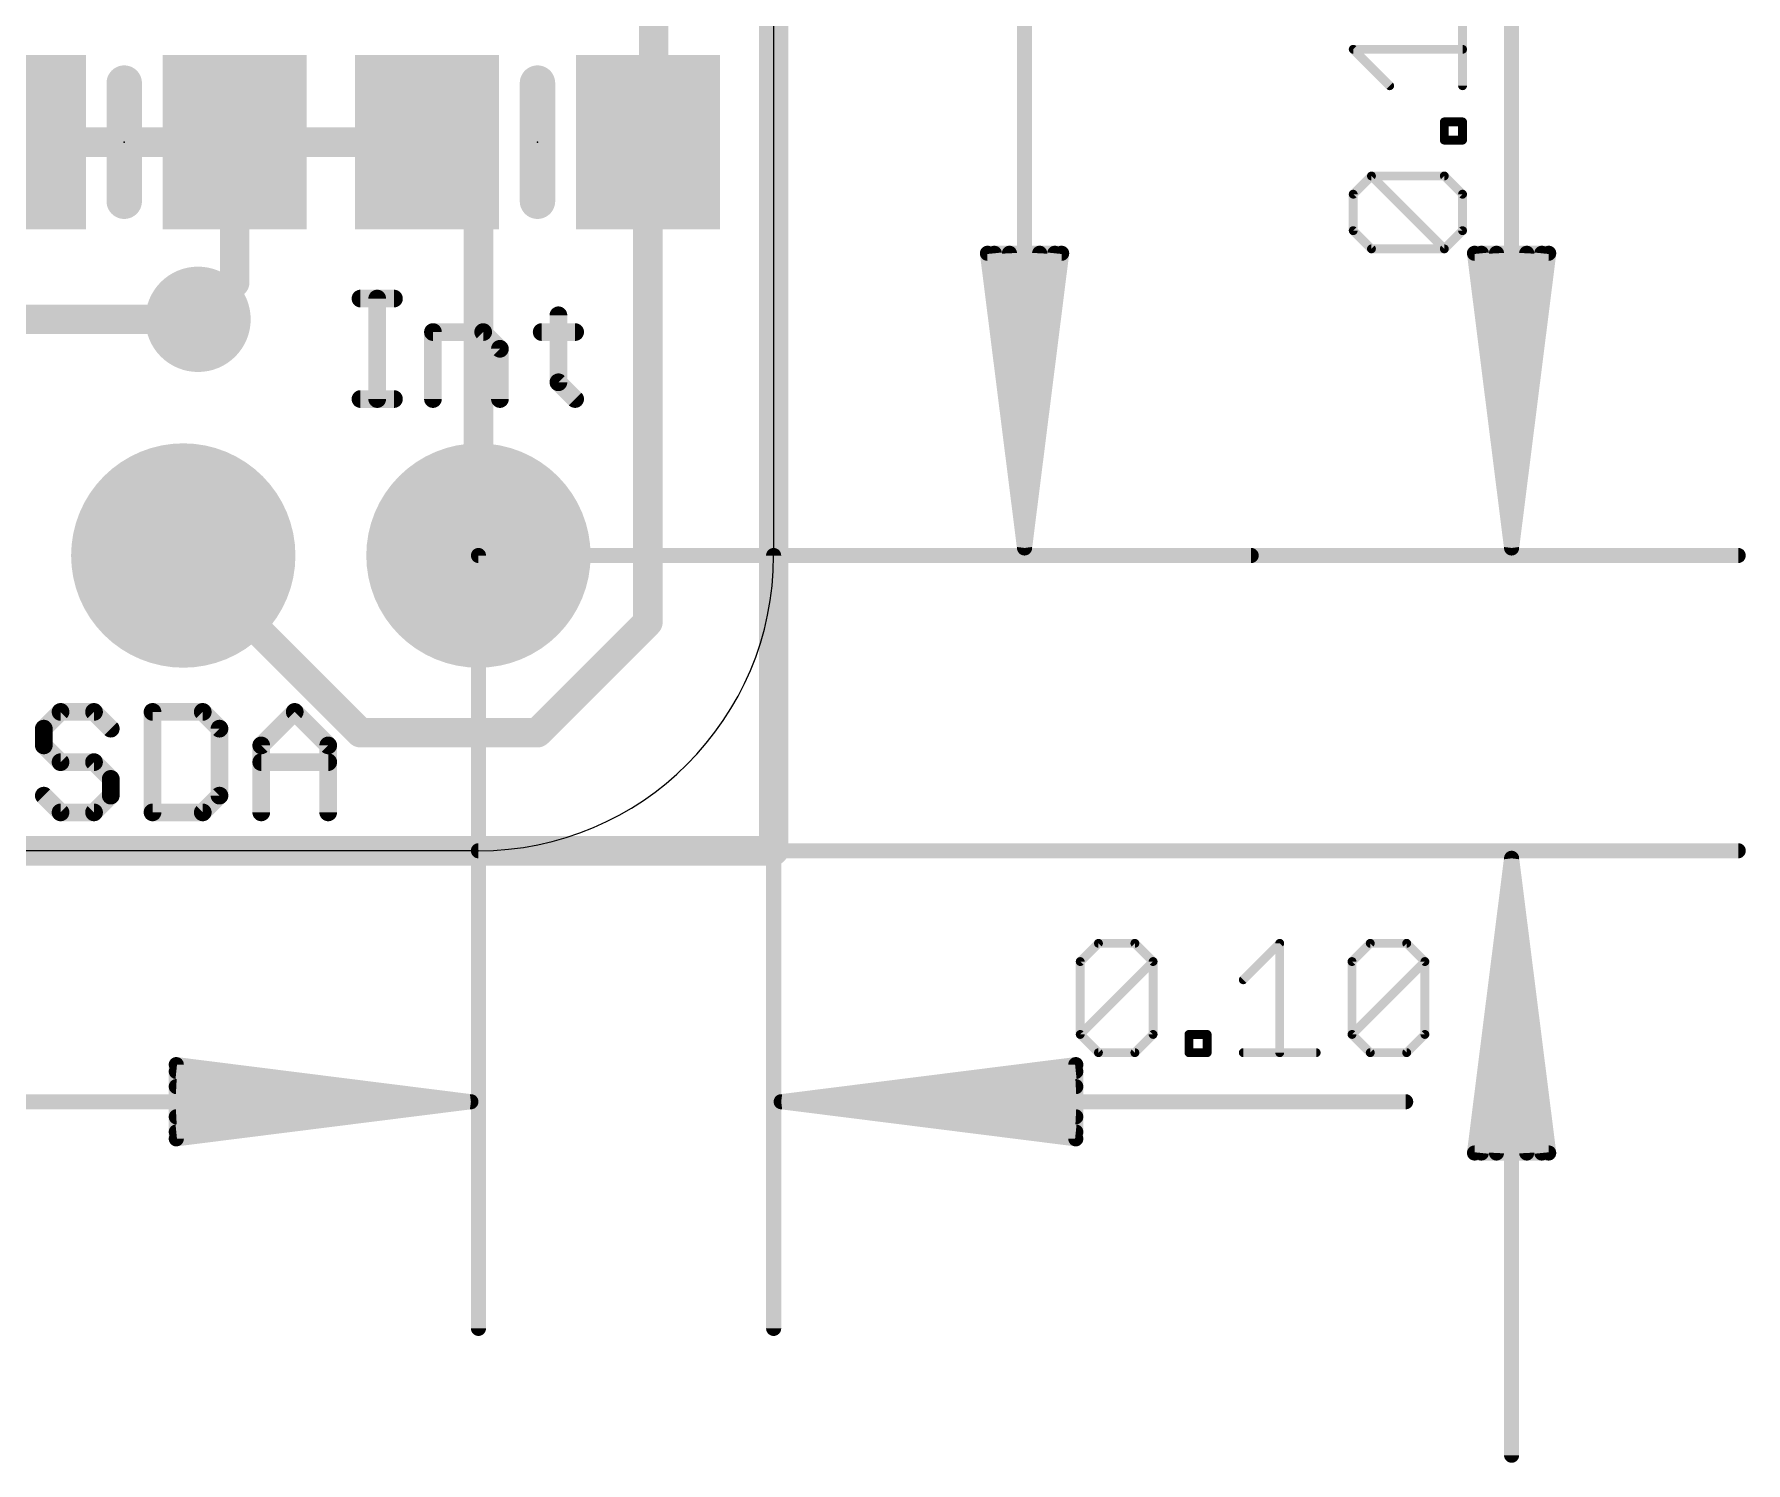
# Model space of a CAD drawing. Extents: x -6.4 to 26.1, y -5.3 to 26.8.
# Drawn here: x 11.42 to 26.14, y -5.27 to 7.02 of the extents above; entities that cross this region are included whole.
import ezdxf

# ---------------------------------------------------------------- set-up
doc = ezdxf.new("R2010")
doc.units = 0
for name, color, linetype in [('1', 12, 'CONTINUOUS'), ('16', 132, 'CONTINUOUS'), ('17', 110, 'CONTINUOUS'), ('18', 110, 'CONTINUOUS'), ('20', 53, 'CONTINUOUS'), ('21', 40, 'CONTINUOUS'), ('23', 53, 'CONTINUOUS'), ('47', 253, 'CONTINUOUS')]:
    doc.layers.add(name, color=color, linetype=linetype)

# ---------------------------------------------------------------- blocks, each defined once
blk = doc.blocks.new('ROUNDP')
at = {"const_width": 0.5}
blk.add_lwpolyline([(0, -0.25, 1), (0, 0.25, 1), (0, -0.25)], format="xyb", dxfattribs=at)
blk = doc.blocks.new('RECT')
blk.add_solid([(-0.5, -0.5), (0.5, -0.5), (-0.5, 0.5), (0.5, 0.5)])
blk = doc.blocks.new('ROUNDV')
at = {"const_width": 0.5}
blk.add_lwpolyline([(0, -0.25, 1), (0, 0.25, 1), (0, -0.25)], format="xyb", dxfattribs=at)

msp = doc.modelspace()

# ---------------------------------------------------------------- linework, layer by layer
at = {"layer": '1', "const_width": 0.254}
for points in [[(17.78, 15.24), (17.78, 0)], [(16.748, 8.89), (16.748, 6.146)], [(14.798, 6.096), (13.142, 6.096)], [(13.142, 6.096), (13.142, 4.887)], [(16.748, 6.146), (16.698, 6.096)], [(16.698, 1.966), (16.698, 6.096)], [(13.142, 4.887), (12.827, 4.572)], [(14.224, 1.016), (12.7, 2.54)], [(16.698, 1.966), (15.748, 1.016)], [(15.748, 1.016), (14.224, 1.016)], [(17.78, 0), (0, 0)]]:
    msp.add_lwpolyline(points, dxfattribs=at)
at = {"layer": '1', "const_width": 0.127}
for points in [[(13.142, 6.1595, 1), (13.142, 6.0325)], [(13.2055, 6.096, 1), (13.0785, 6.096)], [(14.798, 6.0325, 1), (14.798, 6.1595)], [(16.7615, 6.096, 1), (16.6345, 6.096)], [(16.6531, 6.1409, 1), (16.7429, 6.0511)], [(16.6845, 6.146, 1), (16.8115, 6.146)], [(16.7929, 6.1011, 1), (16.7031, 6.1909)], [(13.1869, 4.8421, 1), (13.0971, 4.9319)], [(13.0785, 4.887, 1), (13.2055, 4.887)], [(12.7821, 4.6169, 1), (12.8719, 4.5271)], [(12.7449, 2.5849, 1), (12.6551, 2.4951)], [(16.7429, 1.9211, 1), (16.6531, 2.0109)], [(16.6345, 1.966, 1), (16.7615, 1.966)], [(14.224, 1.0795, 1), (14.224, 0.9525)], [(14.1791, 0.9711, 1), (14.2689, 1.0609)], [(15.7031, 1.0609, 1), (15.7929, 0.9711)], [(15.748, 0.9525, 1), (15.748, 1.0795)], [(17.7165, 0, 1), (17.8435, 0)], [(17.78, -0.0635, 1), (17.78, 0.0635)]]:
    msp.add_lwpolyline(points, format="xyb", dxfattribs=at)
at = {"layer": '16', "const_width": 0.254}
for points in [[(17.78, 15.24), (17.78, 0)], [(9.779, 6.096), (14.986, 6.096)], [(14.986, 6.096), (15.24, 5.842)], [(15.24, 5.842), (15.24, 2.54)], [(12.827, 4.572), (4.572, 4.572)], [(17.78, 0), (0, 0)]]:
    msp.add_lwpolyline(points, dxfattribs=at)
at = {"layer": '16', "const_width": 0.127}
for points in [[(15.0309, 6.1409, 1), (14.9411, 6.0511)], [(14.986, 6.0325, 1), (14.986, 6.1595)], [(15.3035, 5.842, 1), (15.1765, 5.842)], [(15.1951, 5.7971, 1), (15.2849, 5.8869)], [(12.827, 4.5085, 1), (12.827, 4.6355)], [(15.1765, 2.54, 1), (15.3035, 2.54)], [(17.7165, 0, 1), (17.8435, 0)], [(17.78, -0.0635, 1), (17.78, 0.0635)]]:
    msp.add_lwpolyline(points, format="xyb", dxfattribs=at)
at = {"layer": '20'}
for p, q in [((17.78, 15.24), (17.78, 2.54)), ((15.24, 0), (2.54, 0))]:
    msp.add_line(p, q, dxfattribs=at)
msp.add_arc((15.24, 2.54), 2.54, 270, 0, dxfattribs=at)
at = {"layer": '21'}
for points, const_width in [([(12.192, 6.604), (12.192, 5.588)], 0.3048), ([(15.748, 5.588), (15.748, 6.604)], 0.3048), ([(14.2248, 4.7505), (14.5129, 4.7505)], 0.1524), ([(14.3688, 3.8862), (14.3688, 4.7505)], 0.1524), ([(15.928, 4.6065), (15.928, 4.0303)], 0.1524), ([(14.8484, 3.8862), (14.8484, 4.4624)], 0.1524), ([(14.8484, 4.4624), (15.2806, 4.4624)], 0.1524), ([(15.2806, 4.4624), (15.4247, 4.3184)], 0.1524), ([(15.784, 4.4624), (16.0721, 4.4624)], 0.1524), ([(15.4247, 4.3184), (15.4247, 3.8862)], 0.1524), ([(15.928, 4.0303), (16.0721, 3.8862)], 0.1524), ([(14.2248, 3.8862), (14.5129, 3.8862)], 0.1524), ([(11.644, 1.1945), (11.4999, 1.0505)], 0.1524), ([(11.9321, 1.1945), (11.644, 1.1945)], 0.1524), ([(12.0761, 1.0505), (11.9321, 1.1945)], 0.1524), ([(12.4354, 1.1945), (12.4354, 0.3302)], 0.1524), ([(12.8676, 1.1945), (12.4354, 1.1945)], 0.1524), ([(13.0117, 1.0505), (12.8676, 1.1945)], 0.1524), ([(13.371, 0.9064), (13.6591, 1.1945)], 0.1524), ([(13.6591, 1.1945), (13.9472, 0.9064)], 0.1524), ([(11.4999, 1.0505), (11.4999, 0.9064)], 0.1524), ([(13.0117, 0.4743), (13.0117, 1.0505)], 0.1524), ([(11.4999, 0.9064), (11.644, 0.7624)], 0.1524), ([(13.371, 0.3302), (13.371, 0.9064)], 0.1524), ([(13.9472, 0.9064), (13.9472, 0.3302)], 0.1524), ([(11.644, 0.7624), (11.9321, 0.7624)], 0.1524), ([(11.9321, 0.7624), (12.0761, 0.6183)], 0.1524), ([(13.371, 0.7624), (13.9472, 0.7624)], 0.1524), ([(12.0761, 0.6183), (12.0761, 0.4743)], 0.1524), ([(11.644, 0.3302), (11.4999, 0.4743)], 0.1524), ([(12.0761, 0.4743), (11.9321, 0.3302)], 0.1524), ([(12.8676, 0.3302), (13.0117, 0.4743)], 0.1524), ([(11.9321, 0.3302), (11.644, 0.3302)], 0.1524), ([(12.4354, 0.3302), (12.8676, 0.3302)], 0.1524)]:
    msp.add_lwpolyline(points, dxfattribs=dict(at, const_width=const_width))
for points, const_width in [([(12.2682, 6.604, 1), (12.1158, 6.604)], 0.1524), ([(15.8242, 6.604, 1), (15.6718, 6.604)], 0.1524), ([(12.1158, 5.588, 1), (12.2682, 5.588)], 0.1524), ([(15.6718, 5.588, 1), (15.8242, 5.588)], 0.1524), ([(14.2248, 4.7886, 1), (14.2248, 4.7124)], 0.0762), ([(14.4069, 4.7505, 1), (14.3307, 4.7505)], 0.0762), ([(14.5129, 4.7124, 1), (14.5129, 4.7886)], 0.0762), ([(15.9661, 4.6065, 1), (15.8899, 4.6065)], 0.0762), ([(14.8865, 4.4624, 1), (14.8103, 4.4624)], 0.0762), ([(14.8484, 4.5005, 1), (14.8484, 4.4243)], 0.0762), ([(15.3076, 4.4894, 1), (15.2537, 4.4355)], 0.0762), ([(15.2806, 4.4243, 1), (15.2806, 4.5005)], 0.0762), ([(15.784, 4.5005, 1), (15.784, 4.4243)], 0.0762), ([(16.0721, 4.4243, 1), (16.0721, 4.5005)], 0.0762), ([(15.4628, 4.3184, 1), (15.3866, 4.3184)], 0.0762), ([(15.3977, 4.2914, 1), (15.4516, 4.3453)], 0.0762), ([(15.955, 4.0572, 1), (15.9011, 4.0033)], 0.0762), ([(15.8899, 4.0303, 1), (15.9661, 4.0303)], 0.0762), ([(14.2248, 3.9243, 1), (14.2248, 3.8481)], 0.0762), ([(14.3307, 3.8862, 1), (14.4069, 3.8862)], 0.0762), ([(14.5129, 3.8481, 1), (14.5129, 3.9243)], 0.0762), ([(14.8103, 3.8862, 1), (14.8865, 3.8862)], 0.0762), ([(15.3866, 3.8862, 1), (15.4628, 3.8862)], 0.0762), ([(16.0451, 3.8593, 1), (16.099, 3.9131)], 0.0762), ([(11.644, 1.2326, 1), (11.644, 1.1564)], 0.0762), ([(11.6709, 1.1676, 1), (11.617, 1.2215)], 0.0762), ([(11.959, 1.2215, 1), (11.9051, 1.1676)], 0.0762), ([(11.9321, 1.1564, 1), (11.9321, 1.2326)], 0.0762), ([(12.4735, 1.1945, 1), (12.3973, 1.1945)], 0.0762), ([(12.4354, 1.2326, 1), (12.4354, 1.1564)], 0.0762), ([(12.8946, 1.2215, 1), (12.8407, 1.1676)], 0.0762), ([(12.8676, 1.1564, 1), (12.8676, 1.2326)], 0.0762), ([(13.686, 1.2215, 1), (13.6321, 1.1676)], 0.0762), ([(13.686, 1.1676, 1), (13.6321, 1.2215)], 0.0762), ([(11.538, 1.0505, 1), (11.4618, 1.0505)], 0.0762), ([(11.473, 1.0774, 1), (11.5269, 1.0235)], 0.0762), ([(12.0492, 1.0235, 1), (12.1031, 1.0774)], 0.0762), ([(13.0498, 1.0505, 1), (12.9736, 1.0505)], 0.0762), ([(12.9847, 1.0235, 1), (13.0386, 1.0774)], 0.0762), ([(11.5269, 0.9334, 1), (11.473, 0.8795)], 0.0762), ([(11.4618, 0.9064, 1), (11.538, 0.9064)], 0.0762), ([(13.344, 0.9334, 1), (13.3979, 0.8795)], 0.0762), ([(13.4091, 0.9064, 1), (13.3329, 0.9064)], 0.0762), ([(13.9853, 0.9064, 1), (13.9091, 0.9064)], 0.0762), ([(13.9202, 0.8795, 1), (13.9741, 0.9334)], 0.0762), ([(11.644, 0.8005, 1), (11.644, 0.7243)], 0.0762), ([(11.617, 0.7354, 1), (11.6709, 0.7893)], 0.0762), ([(11.959, 0.7893, 1), (11.9051, 0.7354)], 0.0762), ([(11.9321, 0.7243, 1), (11.9321, 0.8005)], 0.0762), ([(13.371, 0.8005, 1), (13.371, 0.7243)], 0.0762), ([(13.9472, 0.7243, 1), (13.9472, 0.8005)], 0.0762), ([(12.1142, 0.6183, 1), (12.038, 0.6183)], 0.0762), ([(12.0492, 0.5914, 1), (12.1031, 0.6453)], 0.0762), ([(11.5269, 0.5012, 1), (11.473, 0.4473)], 0.0762), ([(12.038, 0.4743, 1), (12.1142, 0.4743)], 0.0762), ([(12.1031, 0.4473, 1), (12.0492, 0.5012)], 0.0762), ([(12.9736, 0.4743, 1), (13.0498, 0.4743)], 0.0762), ([(13.0386, 0.4473, 1), (12.9847, 0.5012)], 0.0762), ([(11.644, 0.3683, 1), (11.644, 0.2921)], 0.0762), ([(11.617, 0.3033, 1), (11.6709, 0.3571)], 0.0762), ([(11.9051, 0.3571, 1), (11.959, 0.3033)], 0.0762), ([(11.9321, 0.2921, 1), (11.9321, 0.3683)], 0.0762), ([(12.4354, 0.3683, 1), (12.4354, 0.2921)], 0.0762), ([(12.3973, 0.3302, 1), (12.4735, 0.3302)], 0.0762), ([(12.8407, 0.3571, 1), (12.8946, 0.3033)], 0.0762), ([(12.8676, 0.2921, 1), (12.8676, 0.3683)], 0.0762), ([(13.3329, 0.3302, 1), (13.4091, 0.3302)], 0.0762), ([(13.9091, 0.3302, 1), (13.9853, 0.3302)], 0.0762)]:
    msp.add_lwpolyline(points, format="xyb", dxfattribs=dict(at, const_width=const_width))
at = {"layer": '23'}
for p in [(12.192, 6.096), (15.748, 6.096)]:
    msp.add_point(p, dxfattribs=at)
at = {"layer": '47'}
for points, const_width in [([(19.939, 2.605), (19.939, 15.175)], 0.13), ([(24.13, 2.605), (24.13, 7.9784)], 0.13), ([(23.7079, 6.5814), (23.7079, 7.2084)], 0.0762), ([(23.0808, 6.5814), (22.7673, 6.8949)], 0.0762), ([(22.7673, 6.8949), (23.7079, 6.8949)], 0.0762), ([(23.5511, 6.1136), (23.5511, 6.2704)], 0.0762), ([(23.5511, 6.2704), (23.7079, 6.2704)], 0.0762), ([(23.7079, 6.2704), (23.7079, 6.1136)], 0.0762), ([(23.7079, 6.1136), (23.5511, 6.1136)], 0.0762), ([(22.7673, 5.6484), (22.9241, 5.8052)], 0.0762), ([(22.9241, 5.8052), (23.5511, 5.8052)], 0.0762), ([(23.5511, 5.1781), (22.9241, 5.8052)], 0.0762), ([(23.5511, 5.8052), (23.7079, 5.6484)], 0.0762), ([(22.7673, 5.3349), (22.7673, 5.6484)], 0.0762), ([(23.7079, 5.6484), (23.7079, 5.3349)], 0.0762), ([(22.9241, 5.1781), (22.7673, 5.3349)], 0.0762), ([(23.7079, 5.3349), (23.5511, 5.1781)], 0.0762), ([(19.939, 2.605), (19.6198, 5.14)], 0.13), ([(19.6198, 5.14), (20.2582, 5.14)], 0.13), ([(19.939, 2.605), (19.679, 5.14)], 0.13), ([(19.939, 2.605), (19.809, 5.14)], 0.13), ([(20.2582, 5.14), (19.939, 2.605)], 0.13), ([(20.069, 5.14), (19.939, 2.605)], 0.13), ([(20.199, 5.14), (19.939, 2.605)], 0.13), ([(23.5511, 5.1781), (22.9241, 5.1781)], 0.0762), ([(24.13, 2.605), (23.8108, 5.14)], 0.13), ([(23.8108, 5.14), (24.4492, 5.14)], 0.13), ([(24.13, 2.605), (23.87, 5.14)], 0.13), ([(24.13, 2.605), (24, 5.14)], 0.13), ([(24.4492, 5.14), (24.13, 2.605)], 0.13), ([(24.26, 5.14), (24.13, 2.605)], 0.13), ([(24.39, 5.14), (24.13, 2.605)], 0.13), ([(15.24, 2.54), (21.889, 2.54)], 0.13), ([(15.24, 2.54), (15.24, -4.109)], 0.13), ([(15.24, 2.54), (26.08, 2.54)], 0.13), ([(17.78, 2.54), (17.78, -4.109)], 0.13), ([(15.24, 0), (26.08, 0)], 0.13), ([(24.13, -0.065), (23.8108, -2.6)], 0.13), ([(24.13, -0.065), (23.87, -2.6)], 0.13), ([(24.13, -0.065), (24, -2.6)], 0.13), ([(24.13, -0.065), (24.13, -5.2)], 0.13), ([(24.4492, -2.6), (24.13, -0.065)], 0.13), ([(24.26, -2.6), (24.13, -0.065)], 0.13), ([(24.39, -2.6), (24.13, -0.065)], 0.13), ([(20.4181, -0.9531), (20.5749, -0.7963)], 0.0762), ([(20.5749, -0.7963), (20.8884, -0.7963)], 0.0762), ([(20.8884, -0.7963), (21.0452, -0.9531)], 0.0762), ([(21.8214, -1.1098), (22.1349, -0.7963)], 0.0762), ([(22.1349, -0.7963), (22.1349, -1.7369)], 0.0762), ([(22.7569, -0.9531), (22.9137, -0.7963)], 0.0762), ([(22.9137, -0.7963), (23.2272, -0.7963)], 0.0762), ([(23.2272, -0.7963), (23.384, -0.9531)], 0.0762), ([(20.4181, -1.5801), (20.4181, -0.9531)], 0.0762), ([(20.4181, -1.5801), (21.0452, -0.9531)], 0.0762), ([(21.0452, -0.9531), (21.0452, -1.5801)], 0.0762), ([(22.7569, -1.5801), (22.7569, -0.9531)], 0.0762), ([(22.7569, -1.5801), (23.384, -0.9531)], 0.0762), ([(23.384, -0.9531), (23.384, -1.5801)], 0.0762), ([(20.5749, -1.7369), (20.4181, -1.5801)], 0.0762), ([(21.0452, -1.5801), (20.8884, -1.7369)], 0.0762), ([(21.3536, -1.7369), (21.3536, -1.5801)], 0.0762), ([(21.3536, -1.5801), (21.5104, -1.5801)], 0.0762), ([(21.5104, -1.5801), (21.5104, -1.7369)], 0.0762), ([(22.9137, -1.7369), (22.7569, -1.5801)], 0.0762), ([(23.384, -1.5801), (23.2272, -1.7369)], 0.0762), ([(20.8884, -1.7369), (20.5749, -1.7369)], 0.0762), ([(21.5104, -1.7369), (21.3536, -1.7369)], 0.0762), ([(21.8214, -1.7369), (22.4484, -1.7369)], 0.0762), ([(23.2272, -1.7369), (22.9137, -1.7369)], 0.0762), ([(15.175, -2.159), (12.64, -1.8398)], 0.13), ([(12.64, -1.8398), (12.64, -2.4782)], 0.13), ([(15.175, -2.159), (12.64, -1.899)], 0.13), ([(17.845, -2.159), (20.38, -1.8398)], 0.13), ([(17.845, -2.159), (20.38, -1.899)], 0.13), ([(20.38, -1.8398), (20.38, -2.4782)], 0.13), ([(15.175, -2.159), (12.64, -2.029)], 0.13), ([(17.845, -2.159), (20.38, -2.029)], 0.13), ([(15.175, -2.159), (10.04, -2.159)], 0.13), ([(12.64, -2.4782), (15.175, -2.159)], 0.13), ([(12.64, -2.289), (15.175, -2.159)], 0.13), ([(12.64, -2.419), (15.175, -2.159)], 0.13), ([(17.845, -2.159), (23.2184, -2.159)], 0.13), ([(20.38, -2.4782), (17.845, -2.159)], 0.13), ([(20.38, -2.289), (17.845, -2.159)], 0.13), ([(20.38, -2.419), (17.845, -2.159)], 0.13), ([(23.8108, -2.6), (24.4492, -2.6)], 0.13)]:
    msp.add_lwpolyline(points, dxfattribs=dict(at, const_width=const_width))
for points, const_width in [([(22.7808, 6.9084, 1), (22.7538, 6.8814)], 0.0381), ([(22.7673, 6.914, 1), (22.7673, 6.8759)], 0.0381), ([(23.7079, 6.8759, 1), (23.7079, 6.914)], 0.0381), ([(23.0674, 6.5679, 1), (23.0943, 6.5948)], 0.0381), ([(23.6889, 6.5814, 1), (23.727, 6.5814)], 0.0381), ([(23.5702, 6.2704, 1), (23.5321, 6.2704)], 0.0381), ([(23.5511, 6.2894, 1), (23.5511, 6.2513)], 0.0381), ([(23.727, 6.2704, 1), (23.6889, 6.2704)], 0.0381), ([(23.7079, 6.2513, 1), (23.7079, 6.2894)], 0.0381), ([(23.5511, 6.1327, 1), (23.5511, 6.0946)], 0.0381), ([(23.5321, 6.1136, 1), (23.5702, 6.1136)], 0.0381), ([(23.6889, 6.1136, 1), (23.727, 6.1136)], 0.0381), ([(23.7079, 6.0946, 1), (23.7079, 6.1327)], 0.0381), ([(22.9241, 5.8242, 1), (22.9241, 5.7861)], 0.0381), ([(22.9375, 5.8186, 1), (22.9106, 5.7917)], 0.0381), ([(22.9375, 5.7917, 1), (22.9106, 5.8186)], 0.0381), ([(23.5646, 5.8186, 1), (23.5377, 5.7917)], 0.0381), ([(23.5511, 5.7861, 1), (23.5511, 5.8242)], 0.0381), ([(22.7863, 5.6484, 1), (22.7482, 5.6484)], 0.0381), ([(22.7538, 5.6619, 1), (22.7808, 5.6349)], 0.0381), ([(23.727, 5.6484, 1), (23.6889, 5.6484)], 0.0381), ([(23.6944, 5.6349, 1), (23.7214, 5.6619)], 0.0381), ([(22.7808, 5.3483, 1), (22.7538, 5.3214)], 0.0381), ([(22.7482, 5.3349, 1), (22.7863, 5.3349)], 0.0381), ([(23.6889, 5.3349, 1), (23.727, 5.3349)], 0.0381), ([(23.7214, 5.3214, 1), (23.6944, 5.3483)], 0.0381), ([(19.652, 5.1441, 1), (19.5875, 5.1359)], 0.065), ([(19.6198, 5.1725, 1), (19.6198, 5.1075)], 0.065), ([(19.7113, 5.1433, 1), (19.6467, 5.1367)], 0.065), ([(19.8415, 5.1417, 1), (19.7765, 5.1383)], 0.065), ([(20.1015, 5.1383, 1), (20.0365, 5.1417)], 0.065), ([(20.2313, 5.1367, 1), (20.1667, 5.1433)], 0.065), ([(20.2905, 5.1359, 1), (20.226, 5.1441)], 0.065), ([(20.2582, 5.1075, 1), (20.2582, 5.1725)], 0.065), ([(22.9241, 5.1972, 1), (22.9241, 5.1591)], 0.0381), ([(22.9106, 5.1646, 1), (22.9375, 5.1916)], 0.0381), ([(23.5377, 5.1916, 1), (23.5646, 5.1646)], 0.0381), ([(23.5377, 5.1646, 1), (23.5646, 5.1916)], 0.0381), ([(23.5511, 5.1591, 1), (23.5511, 5.1972)], 0.0381), ([(23.843, 5.1441, 1), (23.7785, 5.1359)], 0.065), ([(23.8108, 5.1725, 1), (23.8108, 5.1075)], 0.065), ([(23.9023, 5.1433, 1), (23.8377, 5.1367)], 0.065), ([(24.0325, 5.1417, 1), (23.9675, 5.1383)], 0.065), ([(24.2925, 5.1383, 1), (24.2275, 5.1417)], 0.065), ([(24.4223, 5.1367, 1), (24.3577, 5.1433)], 0.065), ([(24.4815, 5.1359, 1), (24.417, 5.1441)], 0.065), ([(24.4492, 5.1075, 1), (24.4492, 5.1725)], 0.065), ([(15.24, 2.5725, 1), (15.24, 2.5075)], 0.065), ([(15.2725, 2.54, 1), (15.2075, 2.54)], 0.065), ([(15.24, 2.5725, 1), (15.24, 2.5075)], 0.065), ([(17.8125, 2.54, 1), (17.7475, 2.54)], 0.065), ([(19.9068, 2.6091, 1), (19.9712, 2.6009)], 0.065), ([(19.9067, 2.6083, 1), (19.9713, 2.6017)], 0.065), ([(19.9065, 2.6033, 1), (19.9715, 2.6067)], 0.065), ([(19.9065, 2.6067, 1), (19.9715, 2.6033)], 0.065), ([(19.9065, 2.605, 1), (19.9715, 2.605)], 0.065), ([(19.9067, 2.6017, 1), (19.9713, 2.6083)], 0.065), ([(19.9068, 2.6009, 1), (19.9712, 2.6091)], 0.065), ([(21.889, 2.5075, 1), (21.889, 2.5725)], 0.065), ([(24.0978, 2.6091, 1), (24.1622, 2.6009)], 0.065), ([(24.0977, 2.6083, 1), (24.1623, 2.6017)], 0.065), ([(24.0975, 2.6033, 1), (24.1625, 2.6067)], 0.065), ([(24.0975, 2.6067, 1), (24.1625, 2.6033)], 0.065), ([(24.0975, 2.605, 1), (24.1625, 2.605)], 0.065), ([(24.0977, 2.6017, 1), (24.1623, 2.6083)], 0.065), ([(24.0978, 2.6009, 1), (24.1622, 2.6091)], 0.065), ([(26.08, 2.5075, 1), (26.08, 2.5725)], 0.065), ([(15.24, 0.0325, 1), (15.24, -0.0325)], 0.065), ([(24.1625, -0.065, 1), (24.0975, -0.065)], 0.065), ([(24.1625, -0.0667, 1), (24.0975, -0.0633)], 0.065), ([(24.1625, -0.0633, 1), (24.0975, -0.0667)], 0.065), ([(26.08, -0.0325, 1), (26.08, 0.0325)], 0.065), ([(24.1622, -0.0609, 1), (24.0978, -0.0691)], 0.065), ([(24.1623, -0.0617, 1), (24.0977, -0.0683)], 0.065), ([(24.1623, -0.0683, 1), (24.0977, -0.0617)], 0.065), ([(24.1622, -0.0691, 1), (24.0978, -0.0609)], 0.065), ([(20.5749, -0.7772, 1), (20.5749, -0.8153)], 0.0381), ([(20.5883, -0.8098, 1), (20.5614, -0.7828)], 0.0381), ([(20.9019, -0.7828, 1), (20.8749, -0.8098)], 0.0381), ([(20.8884, -0.8153, 1), (20.8884, -0.7772)], 0.0381), ([(22.154, -0.7963, 1), (22.1159, -0.7963)], 0.0381), ([(22.1484, -0.8098, 1), (22.1214, -0.7828)], 0.0381), ([(22.9137, -0.7772, 1), (22.9137, -0.8153)], 0.0381), ([(22.9271, -0.8098, 1), (22.9002, -0.7828)], 0.0381), ([(23.2407, -0.7828, 1), (23.2137, -0.8098)], 0.0381), ([(23.2272, -0.8153, 1), (23.2272, -0.7772)], 0.0381), ([(20.4046, -0.9396, 1), (20.4316, -0.9665)], 0.0381), ([(20.4372, -0.9531, 1), (20.3991, -0.9531)], 0.0381), ([(21.0642, -0.9531, 1), (21.0261, -0.9531)], 0.0381), ([(21.0586, -0.9665, 1), (21.0317, -0.9396)], 0.0381), ([(21.0317, -0.9665, 1), (21.0586, -0.9396)], 0.0381), ([(22.7759, -0.9531, 1), (22.7378, -0.9531)], 0.0381), ([(22.7434, -0.9396, 1), (22.7704, -0.9665)], 0.0381), ([(23.403, -0.9531, 1), (23.3649, -0.9531)], 0.0381), ([(23.3974, -0.9665, 1), (23.3705, -0.9396)], 0.0381), ([(23.3705, -0.9665, 1), (23.3974, -0.9396)], 0.0381), ([(21.8079, -1.0964, 1), (21.8348, -1.1233)], 0.0381), ([(20.4316, -1.5667, 1), (20.4046, -1.5936)], 0.0381), ([(20.4046, -1.5667, 1), (20.4316, -1.5936)], 0.0381), ([(20.3991, -1.5801, 1), (20.4372, -1.5801)], 0.0381), ([(21.0261, -1.5801, 1), (21.0642, -1.5801)], 0.0381), ([(21.0586, -1.5936, 1), (21.0317, -1.5667)], 0.0381), ([(21.3727, -1.5801, 1), (21.3346, -1.5801)], 0.0381), ([(21.3536, -1.5611, 1), (21.3536, -1.5992)], 0.0381), ([(21.5294, -1.5801, 1), (21.4913, -1.5801)], 0.0381), ([(21.5104, -1.5992, 1), (21.5104, -1.5611)], 0.0381), ([(22.7704, -1.5667, 1), (22.7434, -1.5936)], 0.0381), ([(22.7434, -1.5667, 1), (22.7704, -1.5936)], 0.0381), ([(22.7378, -1.5801, 1), (22.7759, -1.5801)], 0.0381), ([(23.3649, -1.5801, 1), (23.403, -1.5801)], 0.0381), ([(23.3974, -1.5936, 1), (23.3705, -1.5667)], 0.0381), ([(20.5749, -1.7179, 1), (20.5749, -1.756)], 0.0381), ([(20.5614, -1.7504, 1), (20.5883, -1.7234)], 0.0381), ([(20.8749, -1.7234, 1), (20.9019, -1.7504)], 0.0381), ([(20.8884, -1.756, 1), (20.8884, -1.7179)], 0.0381), ([(21.3536, -1.7179, 1), (21.3536, -1.756)], 0.0381), ([(21.3346, -1.7369, 1), (21.3727, -1.7369)], 0.0381), ([(21.4913, -1.7369, 1), (21.5294, -1.7369)], 0.0381), ([(21.5104, -1.756, 1), (21.5104, -1.7179)], 0.0381), ([(21.8214, -1.7179, 1), (21.8214, -1.756)], 0.0381), ([(22.1159, -1.7369, 1), (22.154, -1.7369)], 0.0381), ([(22.4484, -1.756, 1), (22.4484, -1.7179)], 0.0381), ([(22.9137, -1.7179, 1), (22.9137, -1.756)], 0.0381), ([(22.9002, -1.7504, 1), (22.9271, -1.7234)], 0.0381), ([(23.2137, -1.7234, 1), (23.2407, -1.7504)], 0.0381), ([(23.2272, -1.756, 1), (23.2272, -1.7179)], 0.0381), ([(12.6441, -1.8075, 1), (12.6359, -1.872)], 0.065), ([(12.6725, -1.8398, 1), (12.6075, -1.8398)], 0.065), ([(12.6433, -1.8667, 1), (12.6367, -1.9313)], 0.065), ([(20.4125, -1.8398, 1), (20.3475, -1.8398)], 0.065), ([(20.3841, -1.872, 1), (20.3759, -1.8075)], 0.065), ([(20.3833, -1.9313, 1), (20.3767, -1.8667)], 0.065), ([(12.6417, -1.9965, 1), (12.6383, -2.0615)], 0.065), ([(20.3817, -2.0615, 1), (20.3783, -1.9965)], 0.065), ([(15.1791, -2.1912, 1), (15.1709, -2.1268)], 0.065), ([(15.1709, -2.1912, 1), (15.1791, -2.1268)], 0.065), ([(15.1783, -2.1913, 1), (15.1717, -2.1267)], 0.065), ([(15.1717, -2.1913, 1), (15.1783, -2.1267)], 0.065), ([(15.1733, -2.1915, 1), (15.1767, -2.1265)], 0.065), ([(15.1767, -2.1915, 1), (15.1733, -2.1265)], 0.065), ([(15.175, -2.1915, 1), (15.175, -2.1265)], 0.065), ([(17.845, -2.1265, 1), (17.845, -2.1915)], 0.065), ([(17.8491, -2.1268, 1), (17.8409, -2.1912)], 0.065), ([(17.8433, -2.1265, 1), (17.8467, -2.1915)], 0.065), ([(17.8467, -2.1265, 1), (17.8433, -2.1915)], 0.065), ([(17.8483, -2.1267, 1), (17.8417, -2.1913)], 0.065), ([(17.8417, -2.1267, 1), (17.8483, -2.1913)], 0.065), ([(17.8409, -2.1268, 1), (17.8491, -2.1912)], 0.065), ([(23.2184, -2.1915, 1), (23.2184, -2.1265)], 0.065), ([(12.6383, -2.2565, 1), (12.6417, -2.3215)], 0.065), ([(12.6367, -2.3867, 1), (12.6433, -2.4513)], 0.065), ([(20.3767, -2.4513, 1), (20.3833, -2.3867)], 0.065), ([(20.3783, -2.3215, 1), (20.3817, -2.2565)], 0.065), ([(12.6359, -2.446, 1), (12.6441, -2.5105)], 0.065), ([(12.6075, -2.4782, 1), (12.6725, -2.4782)], 0.065), ([(20.3475, -2.4782, 1), (20.4125, -2.4782)], 0.065), ([(20.3759, -2.5105, 1), (20.3841, -2.446)], 0.065), ([(23.7785, -2.5959, 1), (23.843, -2.6041)], 0.065), ([(23.8108, -2.5675, 1), (23.8108, -2.6325)], 0.065), ([(23.8377, -2.5967, 1), (23.9023, -2.6033)], 0.065), ([(23.9675, -2.5983, 1), (24.0325, -2.6017)], 0.065), ([(24.2275, -2.6017, 1), (24.2925, -2.5983)], 0.065), ([(24.3577, -2.6033, 1), (24.4223, -2.5967)], 0.065), ([(24.417, -2.6041, 1), (24.4815, -2.5959)], 0.065), ([(24.4492, -2.6325, 1), (24.4492, -2.5675)], 0.065), ([(15.2075, -4.109, 1), (15.2725, -4.109)], 0.065), ([(17.7475, -4.109, 1), (17.8125, -4.109)], 0.065), ([(24.0975, -5.2, 1), (24.1625, -5.2)], 0.065)]:
    msp.add_lwpolyline(points, format="xyb", dxfattribs=dict(at, const_width=const_width))

# ---------------------------------------------------------------- block references
at = {"layer": '1', "xscale": 1.24, "yscale": 1.5}
for p in [(11.242, 6.096), (13.142, 6.096)]:
    msp.add_blockref('RECT', p, dxfattribs=at)
at = {"layer": '1', "xscale": 1.24, "yscale": 1.5, "rotation": 180}
for p in [(14.798, 6.096), (16.698, 6.096)]:
    msp.add_blockref('RECT', p, dxfattribs=at)
at = {"layer": '17', "xscale": 1.9304, "yscale": 1.9304, "rotation": 90}
for p in [(12.7, 2.54), (12.7, 2.54), (15.24, 2.54), (15.24, 2.54)]:
    msp.add_blockref('ROUNDP', p, dxfattribs=at)
at = {"layer": '18', "xscale": 0.9064, "yscale": 0.9064}
msp.add_blockref('ROUNDV', (12.827, 4.572), dxfattribs=at)
msp.add_blockref('ROUNDV', (12.827, 4.572), dxfattribs=at)

doc.saveas('drawing.dxf')
